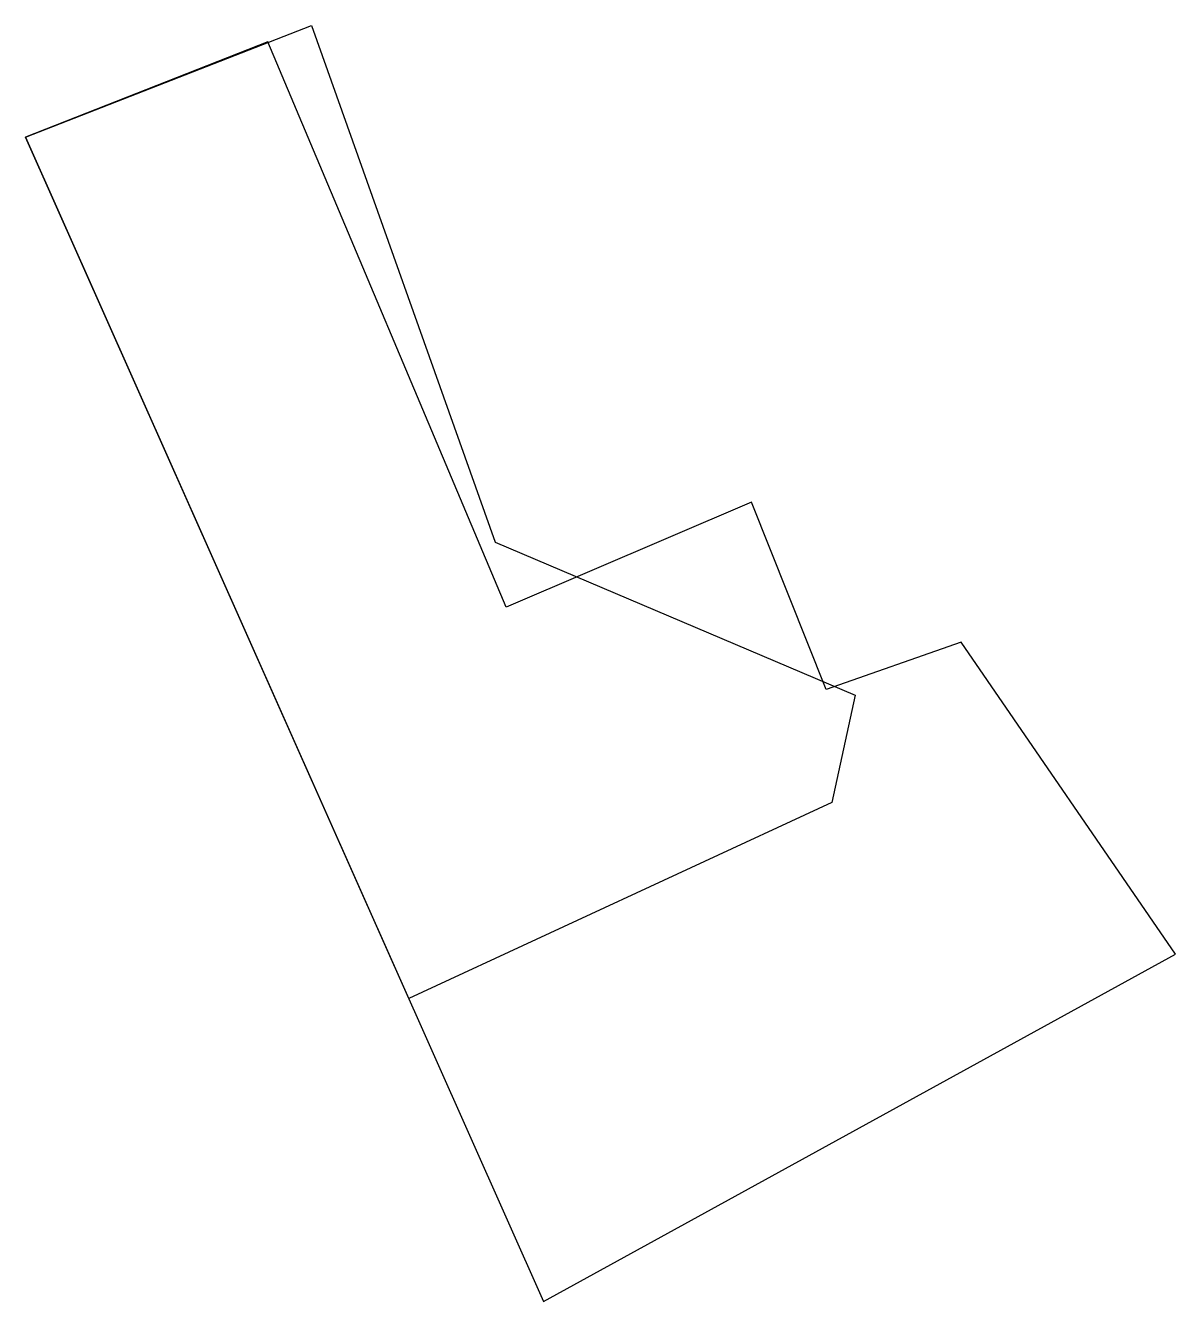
# Model space of a CAD drawing. Header units: millimetres. Extents: x 612164.4 to 612178.9, y 1318250.2 to 1318266.3.
import ezdxf

# ---------------------------------------------------------------- set-up
doc = ezdxf.new("R2010")
doc.units = ezdxf.units.MM

msp = doc.modelspace()

# ---------------------------------------------------------------- linework, layer by layer
at = {"color": 3, "elevation": 83.669}
msp.add_lwpolyline([(612170.292, 1318259.78), (612174.823, 1318257.85), (612174.532, 1318256.499), (612169.203, 1318254.03), (612164.376, 1318264.878), (612167.978, 1318266.286), (612170.292, 1318259.78)], dxfattribs=at)
at = {"color": 7, "elevation": 83.669}
msp.add_lwpolyline([(612167.427, 1318266.082), (612164.376, 1318264.878), (612170.901, 1318250.214), (612178.857, 1318254.588), (612176.157, 1318258.52), (612174.46, 1318257.922), (612173.52, 1318260.282), (612170.431, 1318258.959), (612167.427, 1318266.082)], dxfattribs=at)
msp.add_lwpolyline([(612167.427, 1318266.082), (612164.376, 1318264.878), (612170.901, 1318250.214), (612178.857, 1318254.588), (612176.157, 1318258.52), (612174.46, 1318257.922), (612173.52, 1318260.282), (612170.431, 1318258.959), (612167.427, 1318266.082)], dxfattribs=at)
msp.add_lwpolyline([(612167.427, 1318266.082), (612164.376, 1318264.878), (612170.901, 1318250.214), (612178.857, 1318254.588), (612176.157, 1318258.52), (612174.46, 1318257.922), (612173.52, 1318260.282), (612170.431, 1318258.959), (612167.427, 1318266.082)], dxfattribs=at)
msp.add_lwpolyline([(612167.427, 1318266.082), (612164.376, 1318264.878), (612170.901, 1318250.214), (612178.857, 1318254.588), (612176.157, 1318258.52), (612174.46, 1318257.922), (612173.52, 1318260.282), (612170.431, 1318258.959), (612167.427, 1318266.082)], dxfattribs=at)
msp.add_lwpolyline([(612167.427, 1318266.082), (612164.376, 1318264.878), (612170.901, 1318250.214), (612178.857, 1318254.588), (612176.157, 1318258.52), (612174.46, 1318257.922), (612173.52, 1318260.282), (612170.431, 1318258.959), (612167.427, 1318266.082)], dxfattribs=at)
msp.add_lwpolyline([(612167.427, 1318266.082), (612164.376, 1318264.878), (612170.901, 1318250.214), (612178.857, 1318254.588), (612176.157, 1318258.52), (612174.46, 1318257.922), (612173.52, 1318260.282), (612170.431, 1318258.959), (612167.427, 1318266.082)], dxfattribs=at)
msp.add_lwpolyline([(612167.427, 1318266.082), (612164.376, 1318264.878), (612170.901, 1318250.214), (612178.857, 1318254.588), (612176.157, 1318258.52), (612174.46, 1318257.922), (612173.52, 1318260.282), (612170.431, 1318258.959), (612167.427, 1318266.082)], dxfattribs=at)
msp.add_lwpolyline([(612167.427, 1318266.082), (612164.376, 1318264.878), (612170.901, 1318250.214), (612178.857, 1318254.588), (612176.157, 1318258.52), (612174.46, 1318257.922), (612173.52, 1318260.282), (612170.431, 1318258.959), (612167.427, 1318266.082)], dxfattribs=at)
msp.add_lwpolyline([(612167.427, 1318266.082), (612164.376, 1318264.878), (612170.901, 1318250.214), (612178.857, 1318254.588), (612176.157, 1318258.52), (612174.46, 1318257.922), (612173.52, 1318260.282), (612170.431, 1318258.959), (612167.427, 1318266.082)], dxfattribs=at)
msp.add_lwpolyline([(612167.427, 1318266.082), (612164.376, 1318264.878), (612170.901, 1318250.214), (612178.857, 1318254.588), (612176.157, 1318258.52), (612174.46, 1318257.922), (612173.52, 1318260.282), (612170.431, 1318258.959), (612167.427, 1318266.082)], dxfattribs=at)
msp.add_lwpolyline([(612167.427, 1318266.082), (612164.376, 1318264.878), (612170.901, 1318250.214), (612178.857, 1318254.588), (612176.157, 1318258.52), (612174.46, 1318257.922), (612173.52, 1318260.282), (612170.431, 1318258.959), (612167.427, 1318266.082)], dxfattribs=at)
msp.add_lwpolyline([(612167.427, 1318266.082), (612164.376, 1318264.878), (612170.901, 1318250.214), (612178.857, 1318254.588), (612176.157, 1318258.52), (612174.46, 1318257.922), (612173.52, 1318260.282), (612170.431, 1318258.959), (612167.427, 1318266.082)], dxfattribs=at)
msp.add_lwpolyline([(612167.427, 1318266.082), (612164.376, 1318264.878), (612170.901, 1318250.214), (612178.857, 1318254.588), (612176.157, 1318258.52), (612174.46, 1318257.922), (612173.52, 1318260.282), (612170.431, 1318258.959), (612167.427, 1318266.082)], dxfattribs=at)
msp.add_lwpolyline([(612167.427, 1318266.082), (612164.376, 1318264.878), (612170.901, 1318250.214), (612178.857, 1318254.588), (612176.157, 1318258.52), (612174.46, 1318257.922), (612173.52, 1318260.282), (612170.431, 1318258.959), (612167.427, 1318266.082)], dxfattribs=at)
msp.add_lwpolyline([(612167.427, 1318266.082), (612164.376, 1318264.878), (612170.901, 1318250.214), (612178.857, 1318254.588), (612176.157, 1318258.52), (612174.46, 1318257.922), (612173.52, 1318260.282), (612170.431, 1318258.959), (612167.427, 1318266.082)], dxfattribs=at)
msp.add_lwpolyline([(612167.427, 1318266.082), (612164.376, 1318264.878), (612170.901, 1318250.214), (612178.857, 1318254.588), (612176.157, 1318258.52), (612174.46, 1318257.922), (612173.52, 1318260.282), (612170.431, 1318258.959), (612167.427, 1318266.082)], dxfattribs=at)

doc.saveas('drawing.dxf')
